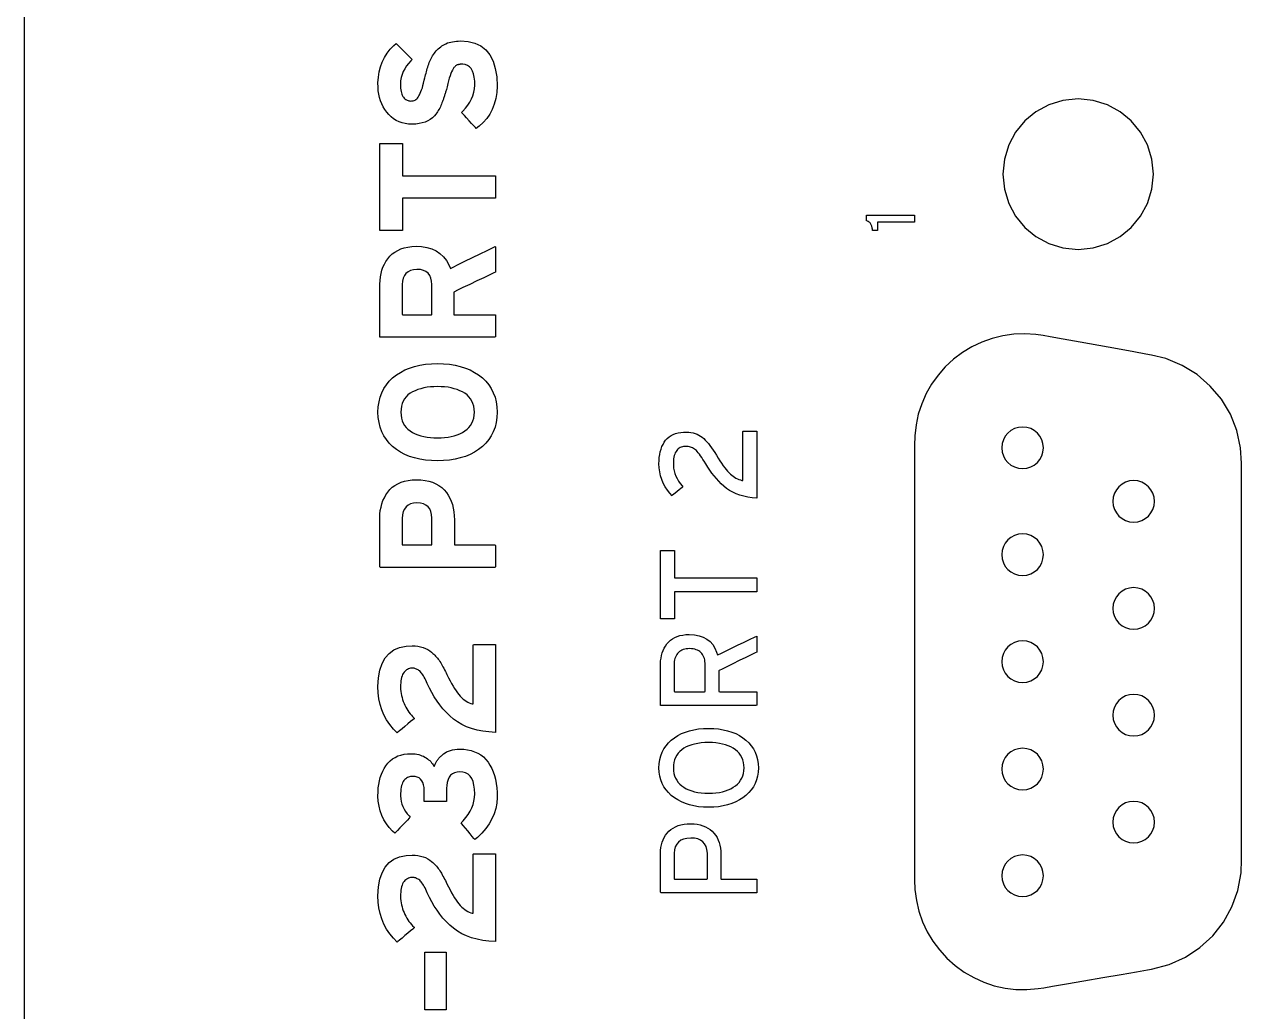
# Model space of a CAD drawing. Extents: x 1 to 47.7, y 0.2 to 33.3.
# Drawn here: x 31.778 to 33.006, y 16.831 to 17.828 of the extents above; entities that cross this region are included whole.
import ezdxf

# ---------------------------------------------------------------- set-up
doc = ezdxf.new("R2010")
doc.units = 0
doc.header["$MEASUREMENT"] = 0
doc.layers.add('4_0_____DWG', color=7, linetype='CONTINUOUS')

msp = doc.modelspace()

# ---------------------------------------------------------------- linework, layer by layer
at = {"layer": '4_0_____DWG'}
for points in [[(31.778, 16.7599), (31.778, 16.8346), (31.778, 16.9085), (31.778, 16.9816), (31.778, 17.0539), (31.778, 17.1254), (31.778, 17.196), (31.778, 17.2657), (31.778, 17.3346), (31.778, 17.4026), (31.778, 17.4698), (31.778, 17.536), (31.778, 17.6013), (31.778, 17.6656), (31.778, 17.7291), (31.778, 17.7915), (31.778, 17.8531)], [(32.1595, 17.6751), (32.2532, 17.6751), (32.2532, 17.6525), (32.1595, 17.6525), (32.1595, 17.62), (32.1366, 17.62), (32.1366, 17.7075), (32.1595, 17.7075), (32.1595, 17.6751)], [(32.434, 17.2694), (32.517, 17.2694), (32.517, 17.2553), (32.434, 17.2553), (32.434, 17.2278), (32.4198, 17.2278), (32.4198, 17.2969), (32.434, 17.2969), (32.434, 17.2694)], [(32.2034, 16.8332), (32.1821, 16.8332), (32.1821, 16.8915), (32.2034, 16.8915), (32.2034, 16.8332)]]:
    msp.add_lwpolyline(points, dxfattribs=at)
for points in [[(32.2179, 17.8111), (32.2257, 17.8106), (32.2325, 17.809), (32.2384, 17.8062), (32.2434, 17.8022), (32.2475, 17.7971), (32.2508, 17.7908), (32.2531, 17.7834), (32.2546, 17.7748), (32.255, 17.7656), (32.2546, 17.7591), (32.2536, 17.7531), (32.2521, 17.7474), (32.2501, 17.7421), (32.2476, 17.7373), (32.2445, 17.7328), (32.241, 17.7287), (32.2369, 17.725), (32.2338, 17.7228), (32.233, 17.7237), (32.2313, 17.7255), (32.2291, 17.7279), (32.2267, 17.7306), (32.2241, 17.7334), (32.2219, 17.7359), (32.2201, 17.7378), (32.2191, 17.7389), (32.2204, 17.7404), (32.2231, 17.7433), (32.2255, 17.7463), (32.2275, 17.7494), (32.2292, 17.7526), (32.2305, 17.7559), (32.2315, 17.7594), (32.2321, 17.7629), (32.2323, 17.7666), (32.2323, 17.7707), (32.2319, 17.7746), (32.2312, 17.778), (32.2302, 17.7808), (32.2289, 17.7832), (32.2272, 17.7851), (32.2252, 17.7864), (32.2228, 17.7873), (32.2202, 17.7877), (32.2191, 17.7877), (32.2184, 17.7876), (32.2178, 17.7876), (32.2172, 17.7875), (32.2166, 17.7874), (32.216, 17.7873), (32.2155, 17.7872), (32.215, 17.787), (32.2145, 17.7869), (32.214, 17.7866), (32.2136, 17.7863), (32.2131, 17.7859), (32.2127, 17.7855), (32.2122, 17.7851), (32.2118, 17.7847), (32.2114, 17.7842), (32.211, 17.7837), (32.2105, 17.783), (32.2098, 17.7817), (32.209, 17.7801), (32.2083, 17.7782), (32.2075, 17.7761), (32.2067, 17.7737), (32.2059, 17.771), (32.2051, 17.7681), (32.2044, 17.7649), (32.2037, 17.7622), (32.2035, 17.7613), (32.2033, 17.7605), (32.203, 17.7596), (32.2028, 17.7588), (32.2025, 17.758), (32.2023, 17.7572), (32.202, 17.7564), (32.2017, 17.7556), (32.2015, 17.7548), (32.2012, 17.754), (32.201, 17.7532), (32.2008, 17.7525), (32.2005, 17.7517), (32.2002, 17.7509), (32.1999, 17.7502), (32.1996, 17.7494), (32.1993, 17.7487), (32.1989, 17.7475), (32.1983, 17.7461), (32.1977, 17.7447), (32.197, 17.7433), (32.1963, 17.742), (32.1956, 17.7408), (32.1948, 17.7396), (32.194, 17.7385), (32.1932, 17.7374), (32.1916, 17.7355), (32.1897, 17.7336), (32.1875, 17.7319), (32.185, 17.7305), (32.1823, 17.7293), (32.1794, 17.7284), (32.1763, 17.7277), (32.1729, 17.7273), (32.1692, 17.7271), (32.1656, 17.7273), (32.1622, 17.7277), (32.159, 17.7285), (32.156, 17.7295), (32.1531, 17.7309), (32.1505, 17.7326), (32.148, 17.7345), (32.1457, 17.7368), (32.1436, 17.7393), (32.1417, 17.7419), (32.1401, 17.7447), (32.1386, 17.7477), (32.1374, 17.7507), (32.1364, 17.754), (32.1357, 17.7574), (32.1351, 17.7609), (32.1348, 17.7646), (32.1347, 17.7689), (32.1352, 17.7745), (32.136, 17.7799), (32.1373, 17.785), (32.1391, 17.7899), (32.1413, 17.7944), (32.144, 17.7987), (32.1471, 17.8028), (32.1507, 17.8065), (32.1531, 17.8085), (32.1541, 17.8075), (32.156, 17.8057), (32.1584, 17.8032), (32.1612, 17.8005), (32.1639, 17.7978), (32.1663, 17.7954), (32.1682, 17.7935), (32.1693, 17.7924), (32.1679, 17.791), (32.1656, 17.7885), (32.1635, 17.7859), (32.1617, 17.7831), (32.1603, 17.7803), (32.1591, 17.7773), (32.1582, 17.7742), (32.1576, 17.771), (32.1573, 17.7677), (32.1574, 17.7653), (32.1575, 17.7634), (32.1577, 17.7617), (32.158, 17.7601), (32.1584, 17.7587), (32.1588, 17.7574), (32.1593, 17.7563), (32.1598, 17.7552), (32.1604, 17.7543), (32.1612, 17.7535), (32.1619, 17.7528), (32.1627, 17.7522), (32.1635, 17.7517), (32.1643, 17.7513), (32.1652, 17.7509), (32.166, 17.7507), (32.1669, 17.7506), (32.1679, 17.7505), (32.169, 17.7506), (32.1701, 17.7507), (32.1711, 17.751), (32.1721, 17.7515), (32.173, 17.752), (32.1739, 17.7527), (32.1746, 17.7535), (32.1754, 17.7545), (32.176, 17.7556), (32.1767, 17.7568), (32.1774, 17.7583), (32.1781, 17.76), (32.1788, 17.7618), (32.1795, 17.7639), (32.1801, 17.7662), (32.1808, 17.7687), (32.1815, 17.7715), (32.1821, 17.7739), (32.1824, 17.7754), (32.1828, 17.777), (32.1832, 17.7786), (32.1836, 17.7801), (32.184, 17.7817), (32.1844, 17.7832), (32.1849, 17.7848), (32.1854, 17.7863), (32.1859, 17.7878), (32.1864, 17.7893), (32.187, 17.7907), (32.1877, 17.7921), (32.1884, 17.7935), (32.1891, 17.7948), (32.1899, 17.7962), (32.1907, 17.7975), (32.1916, 17.7987), (32.1925, 17.7999), (32.1935, 17.8011), (32.1945, 17.8022), (32.1956, 17.8033), (32.1968, 17.8043), (32.198, 17.8052), (32.1992, 17.8061), (32.2005, 17.807), (32.2018, 17.8077), (32.2033, 17.8084), (32.2048, 17.8091), (32.2065, 17.8096), (32.2082, 17.81), (32.21, 17.8104), (32.2118, 17.8107), (32.2138, 17.8109), (32.2158, 17.811)], [(32.841, 17.7527), (32.8257, 17.7512), (32.8114, 17.7467), (32.7985, 17.7397), (32.7873, 17.7304), (32.778, 17.7192), (32.771, 17.7063), (32.7666, 17.692), (32.765, 17.6767), (32.7666, 17.6614), (32.771, 17.6471), (32.778, 17.6342), (32.7873, 17.623), (32.7985, 17.6137), (32.8114, 17.6067), (32.8257, 17.6023), (32.841, 17.6007), (32.8563, 17.6023), (32.8706, 17.6067), (32.8835, 17.6137), (32.8947, 17.623), (32.904, 17.6342), (32.911, 17.6471), (32.9155, 17.6614), (32.917, 17.6767), (32.9155, 17.692), (32.911, 17.7063), (32.904, 17.7192), (32.8947, 17.7304), (32.8835, 17.7397), (32.8706, 17.7467), (32.8563, 17.7512)], [(32.676, 17.6283), (32.6745, 17.6283), (32.6708, 17.6283), (32.6653, 17.6283), (32.659, 17.6283), (32.6525, 17.6283), (32.6465, 17.6283), (32.6418, 17.6283), (32.6391, 17.6283), (32.6387, 17.6282), (32.6387, 17.6276), (32.6387, 17.6266), (32.6387, 17.6252), (32.6387, 17.6238), (32.6387, 17.6224), (32.6387, 17.6211), (32.6387, 17.6203), (32.6387, 17.62), (32.6385, 17.62), (32.638, 17.62), (32.6373, 17.62), (32.6364, 17.62), (32.6355, 17.62), (32.6347, 17.62), (32.6341, 17.62), (32.6337, 17.62), (32.6336, 17.6204), (32.6336, 17.6213), (32.6334, 17.6221), (32.6333, 17.6229), (32.6331, 17.6236), (32.6328, 17.6243), (32.6326, 17.625), (32.6323, 17.6257), (32.632, 17.6264), (32.6316, 17.6269), (32.6312, 17.6275), (32.6308, 17.628), (32.6303, 17.6284), (32.6297, 17.6288), (32.6291, 17.6291), (32.6285, 17.6294), (32.6278, 17.6296), (32.6274, 17.6297), (32.6274, 17.6301), (32.6274, 17.6309), (32.6274, 17.6318), (32.6274, 17.6328), (32.6274, 17.6337), (32.6274, 17.6346), (32.6274, 17.6352), (32.6274, 17.6354), (32.6292, 17.6354), (32.6342, 17.6354), (32.6413, 17.6354), (32.6495, 17.6354), (32.658, 17.6354), (32.6658, 17.6354), (32.672, 17.6354), (32.6755, 17.6354), (32.676, 17.6353), (32.676, 17.6348), (32.676, 17.6339), (32.676, 17.6328), (32.676, 17.6315), (32.676, 17.6303), (32.676, 17.6293), (32.676, 17.6286)], [(32.2532, 17.5779), (32.2516, 17.5771), (32.2475, 17.5751), (32.2415, 17.5722), (32.2345, 17.5689), (32.2273, 17.5654), (32.2205, 17.5622), (32.2151, 17.5596), (32.2118, 17.558), (32.2112, 17.5576), (32.2112, 17.5561), (32.2112, 17.5535), (32.2112, 17.55), (32.2112, 17.5461), (32.2112, 17.5422), (32.2112, 17.5388), (32.2112, 17.5362), (32.2112, 17.5349), (32.212, 17.5349), (32.2156, 17.5349), (32.2211, 17.5349), (32.2279, 17.5349), (32.2352, 17.5349), (32.2421, 17.5349), (32.248, 17.5349), (32.2519, 17.5349), (32.2532, 17.5349), (32.2532, 17.5339), (32.2532, 17.5315), (32.2532, 17.5283), (32.2532, 17.5245), (32.2532, 17.5206), (32.2532, 17.517), (32.2532, 17.5142), (32.2532, 17.5125), (32.2523, 17.5123), (32.2444, 17.5123), (32.2303, 17.5123), (32.2122, 17.5123), (32.1921, 17.5123), (32.1724, 17.5123), (32.1552, 17.5123), (32.1425, 17.5123), (32.1367, 17.5123), (32.1366, 17.5136), (32.1366, 17.5183), (32.1366, 17.5254), (32.1366, 17.5341), (32.1366, 17.5432), (32.1366, 17.5518), (32.1366, 17.559), (32.1366, 17.5637), (32.1366, 17.5657), (32.1368, 17.5694), (32.1372, 17.573), (32.1378, 17.5764), (32.1387, 17.5797), (32.1398, 17.5828), (32.1412, 17.5858), (32.1428, 17.5887), (32.1446, 17.5914), (32.1467, 17.5939), (32.1491, 17.5962), (32.1518, 17.5981), (32.1547, 17.5998), (32.1579, 17.6012), (32.1613, 17.6023), (32.165, 17.6031), (32.1689, 17.6036), (32.1731, 17.6039), (32.1788, 17.6036), (32.1841, 17.6028), (32.189, 17.6014), (32.1934, 17.5993), (32.1973, 17.5967), (32.2008, 17.5934), (32.2038, 17.5896), (32.2063, 17.5852), (32.208, 17.5816), (32.2105, 17.5829), (32.2156, 17.5854), (32.2225, 17.5888), (32.2302, 17.5926), (32.2379, 17.5964), (32.2449, 17.5998), (32.2502, 17.6024), (32.253, 17.6038), (32.2532, 17.6035), (32.2532, 17.6014), (32.2532, 17.5981), (32.2532, 17.5939), (32.2532, 17.5894), (32.2532, 17.5851), (32.2532, 17.5814), (32.2532, 17.5788)], [(32.174, 17.5806), (32.1706, 17.5803), (32.1676, 17.5795), (32.1651, 17.5783), (32.163, 17.5766), (32.1614, 17.5744), (32.1602, 17.5718), (32.1595, 17.5687), (32.1592, 17.5652), (32.1592, 17.5637), (32.1592, 17.5608), (32.1592, 17.5565), (32.1592, 17.5513), (32.1592, 17.5459), (32.1592, 17.541), (32.1592, 17.5372), (32.1592, 17.5351), (32.1597, 17.5349), (32.1622, 17.5349), (32.1663, 17.5349), (32.1715, 17.5349), (32.177, 17.5349), (32.1821, 17.5349), (32.1863, 17.5349), (32.1888, 17.5349), (32.1892, 17.5351), (32.1892, 17.5372), (32.1892, 17.541), (32.1892, 17.5459), (32.1892, 17.5513), (32.1892, 17.5565), (32.1892, 17.5608), (32.1892, 17.5637), (32.1892, 17.5652), (32.1889, 17.5688), (32.1882, 17.5719), (32.1869, 17.5745), (32.1853, 17.5767), (32.1831, 17.5784), (32.1805, 17.5796), (32.1775, 17.5804)], [(32.9151, 16.8744), (32.9328, 16.879), (32.9492, 16.8864), (32.9639, 16.8961), (32.9768, 16.908), (32.9876, 16.9218), (32.9962, 16.9372), (33.0022, 16.9539), (33.0055, 16.9717), (33.006, 16.9852), (33.006, 17.0113), (33.006, 17.0593), (33.006, 17.1219), (33.006, 17.1912), (33.006, 17.2598), (33.006, 17.3201), (33.006, 17.3644), (33.006, 17.3851), (33.005, 17.4004), (33.0012, 17.4179), (32.9946, 17.4344), (32.9856, 17.4495), (32.9744, 17.4629), (32.9611, 17.4744), (32.946, 17.4837), (32.9294, 17.4905), (32.9149, 17.494), (32.9093, 17.4951), (32.8972, 17.4973), (32.8807, 17.5003), (32.862, 17.5037), (32.8431, 17.5071), (32.826, 17.5102), (32.8129, 17.5126), (32.8058, 17.5139), (32.7984, 17.515), (32.7872, 17.5157), (32.7761, 17.5153), (32.7651, 17.5137), (32.7543, 17.511), (32.7439, 17.5073), (32.7339, 17.5025), (32.7243, 17.4967), (32.7153, 17.4899), (32.707, 17.4823), (32.6997, 17.4739), (32.6932, 17.4648), (32.6878, 17.4552), (32.6833, 17.445), (32.6798, 17.4345), (32.6775, 17.4236), (32.6762, 17.4125), (32.676, 17.4029), (32.676, 17.3744), (32.676, 17.3216), (32.676, 17.2531), (32.676, 17.177), (32.676, 17.1017), (32.676, 17.0357), (32.676, 16.9871), (32.676, 16.9644), (32.6764, 16.9547), (32.6779, 16.9436), (32.6804, 16.9328), (32.6841, 16.9223), (32.6888, 16.9122), (32.6944, 16.9027), (32.7011, 16.8938), (32.7086, 16.8855), (32.717, 16.878), (32.7262, 16.8714), (32.7358, 16.8658), (32.746, 16.8612), (32.7565, 16.8577), (32.7673, 16.8553), (32.7783, 16.854), (32.7894, 16.8538), (32.8006, 16.8547), (32.8066, 16.8556), (32.8151, 16.8571), (32.8292, 16.8595), (32.8468, 16.8626), (32.8658, 16.8659), (32.8843, 16.869), (32.9, 16.8718), (32.911, 16.8737)], [(32.1949, 17.4856), (32.201, 17.4853), (32.2069, 17.4848), (32.2125, 17.4839), (32.2178, 17.4826), (32.2229, 17.481), (32.2276, 17.4791), (32.2321, 17.4767), (32.2362, 17.4741), (32.2401, 17.4711), (32.2435, 17.4678), (32.2465, 17.4642), (32.249, 17.4603), (32.2511, 17.4561), (32.2528, 17.4516), (32.254, 17.4469), (32.2548, 17.4418), (32.2551, 17.4364), (32.2548, 17.4311), (32.254, 17.426), (32.2528, 17.4213), (32.2511, 17.4168), (32.249, 17.4127), (32.2465, 17.4088), (32.2435, 17.4052), (32.2401, 17.4019), (32.2362, 17.3989), (32.2321, 17.3962), (32.2276, 17.3939), (32.2229, 17.3919), (32.2178, 17.3903), (32.2125, 17.389), (32.2069, 17.3881), (32.201, 17.3876), (32.1949, 17.3874), (32.1886, 17.3876), (32.1827, 17.3881), (32.177, 17.389), (32.1717, 17.3903), (32.1666, 17.3919), (32.1619, 17.3939), (32.1575, 17.3962), (32.1533, 17.3989), (32.1495, 17.4019), (32.1461, 17.4052), (32.1432, 17.4088), (32.1406, 17.4127), (32.1386, 17.4168), (32.1369, 17.4213), (32.1358, 17.426), (32.135, 17.4311), (32.1347, 17.4364), (32.135, 17.4418), (32.1358, 17.4469), (32.1369, 17.4516), (32.1386, 17.4561), (32.1406, 17.4603), (32.1432, 17.4642), (32.1461, 17.4678), (32.1495, 17.4711), (32.1533, 17.4741), (32.1575, 17.4767), (32.1619, 17.4791), (32.1666, 17.481), (32.1717, 17.4826), (32.177, 17.4839), (32.1827, 17.4848), (32.1886, 17.4853)], [(32.1949, 17.4623), (32.1911, 17.4622), (32.1876, 17.462), (32.1842, 17.4616), (32.1809, 17.461), (32.1779, 17.4602), (32.1749, 17.4593), (32.1722, 17.4582), (32.1696, 17.457), (32.1672, 17.4556), (32.165, 17.4539), (32.1631, 17.452), (32.1615, 17.45), (32.1602, 17.4477), (32.1592, 17.4452), (32.1585, 17.4425), (32.158, 17.4396), (32.1578, 17.4365), (32.158, 17.4334), (32.1585, 17.4305), (32.1592, 17.4279), (32.1602, 17.4254), (32.1615, 17.4231), (32.1631, 17.4211), (32.165, 17.4192), (32.1672, 17.4175), (32.1696, 17.4161), (32.1722, 17.4148), (32.1749, 17.4137), (32.1779, 17.4127), (32.1809, 17.412), (32.1842, 17.4114), (32.1876, 17.4109), (32.1911, 17.4107), (32.1949, 17.4106), (32.1985, 17.4107), (32.202, 17.4109), (32.2054, 17.4114), (32.2086, 17.412), (32.2116, 17.4127), (32.2145, 17.4137), (32.2173, 17.4148), (32.2199, 17.4161), (32.2223, 17.4175), (32.2246, 17.4192), (32.2265, 17.4211), (32.2281, 17.4231), (32.2295, 17.4254), (32.2305, 17.4279), (32.2313, 17.4305), (32.2318, 17.4334), (32.232, 17.4365), (32.2318, 17.4396), (32.2313, 17.4425), (32.2305, 17.4452), (32.2295, 17.4477), (32.2281, 17.45), (32.2265, 17.452), (32.2246, 17.4539), (32.2223, 17.4556), (32.2199, 17.457), (32.2173, 17.4582), (32.2145, 17.4593), (32.2116, 17.4602), (32.2086, 17.461), (32.2054, 17.4616), (32.202, 17.462), (32.1985, 17.4622)], [(32.517, 17.3498), (32.5123, 17.3502), (32.5079, 17.3508), (32.5037, 17.3517), (32.4997, 17.3528), (32.496, 17.3541), (32.4926, 17.3557), (32.4893, 17.3575), (32.4863, 17.3596), (32.4836, 17.3619), (32.481, 17.3643), (32.4785, 17.3668), (32.4761, 17.3695), (32.4738, 17.3722), (32.4716, 17.375), (32.4694, 17.378), (32.4674, 17.381), (32.4655, 17.3842), (32.4638, 17.3869), (32.4626, 17.3889), (32.4614, 17.3908), (32.4602, 17.3925), (32.459, 17.3941), (32.4579, 17.3955), (32.4569, 17.3967), (32.4559, 17.3977), (32.4549, 17.3986), (32.4539, 17.3993), (32.453, 17.4), (32.452, 17.4005), (32.4509, 17.4009), (32.4499, 17.4013), (32.4489, 17.4016), (32.4478, 17.4018), (32.4467, 17.4019), (32.4456, 17.402), (32.4443, 17.4019), (32.443, 17.4018), (32.4418, 17.4015), (32.4407, 17.4012), (32.4396, 17.4007), (32.4387, 17.4001), (32.4377, 17.3995), (32.4369, 17.3987), (32.4361, 17.3978), (32.4354, 17.3967), (32.4347, 17.3955), (32.4342, 17.3942), (32.4337, 17.3927), (32.4333, 17.3911), (32.433, 17.3893), (32.4329, 17.3874), (32.4327, 17.3854), (32.4328, 17.3829), (32.433, 17.3801), (32.4335, 17.3773), (32.4343, 17.3746), (32.4352, 17.372), (32.4364, 17.3694), (32.4379, 17.367), (32.4396, 17.3645), (32.4415, 17.3622), (32.4423, 17.3611), (32.4415, 17.3604), (32.4402, 17.3593), (32.4385, 17.358), (32.4366, 17.3564), (32.4347, 17.3549), (32.4331, 17.3536), (32.432, 17.3527), (32.4314, 17.3522), (32.4292, 17.3547), (32.4267, 17.3579), (32.4245, 17.3613), (32.4226, 17.3649), (32.4211, 17.3685), (32.4199, 17.3723), (32.419, 17.3762), (32.4184, 17.3802), (32.4182, 17.3844), (32.4183, 17.3877), (32.4185, 17.3908), (32.419, 17.3938), (32.4195, 17.3966), (32.4203, 17.3993), (32.4212, 17.4017), (32.4223, 17.404), (32.4235, 17.4062), (32.4249, 17.4082), (32.4266, 17.4099), (32.4284, 17.4115), (32.4304, 17.4128), (32.4326, 17.414), (32.4349, 17.4149), (32.4375, 17.4156), (32.4402, 17.416), (32.4431, 17.4163), (32.4458, 17.4163), (32.4482, 17.4162), (32.4505, 17.4159), (32.4526, 17.4155), (32.4547, 17.4149), (32.4566, 17.4142), (32.4584, 17.4134), (32.4601, 17.4124), (32.4618, 17.4112), (32.4633, 17.4099), (32.4648, 17.4084), (32.4664, 17.4067), (32.468, 17.4049), (32.4695, 17.4028), (32.4712, 17.4006), (32.4728, 17.3983), (32.4745, 17.3957), (32.4761, 17.393), (32.4779, 17.3901), (32.4796, 17.3874), (32.4813, 17.3849), (32.4829, 17.3825), (32.4845, 17.3804), (32.486, 17.3785), (32.4875, 17.3768), (32.4889, 17.3753), (32.4902, 17.374), (32.4916, 17.3728), (32.493, 17.3718), (32.4944, 17.3708), (32.4959, 17.37), (32.4973, 17.3692), (32.4988, 17.3686), (32.5003, 17.3681), (32.5018, 17.3677), (32.5028, 17.3676), (32.5028, 17.3705), (32.5028, 17.3761), (32.5028, 17.3835), (32.5028, 17.3919), (32.5028, 17.4003), (32.5028, 17.4078), (32.5028, 17.4137), (32.5028, 17.4169), (32.503, 17.4173), (32.504, 17.4173), (32.5057, 17.4173), (32.5079, 17.4173), (32.5103, 17.4173), (32.5126, 17.4173), (32.5147, 17.4173), (32.5162, 17.4173), (32.5169, 17.4173), (32.517, 17.4158), (32.517, 17.4101), (32.517, 17.4013), (32.517, 17.3905), (32.517, 17.379), (32.517, 17.368), (32.517, 17.3587), (32.517, 17.3522)], [(32.785, 17.4215), (32.7808, 17.4211), (32.7768, 17.4199), (32.7733, 17.4179), (32.7702, 17.4154), (32.7676, 17.4123), (32.7657, 17.4087), (32.7644, 17.4048), (32.764, 17.4005), (32.7644, 17.3963), (32.7657, 17.3924), (32.7676, 17.3888), (32.7702, 17.3857), (32.7733, 17.3831), (32.7768, 17.3812), (32.7808, 17.3799), (32.785, 17.3795), (32.7892, 17.3799), (32.7932, 17.3812), (32.7967, 17.3831), (32.7999, 17.3857), (32.8024, 17.3888), (32.8044, 17.3924), (32.8056, 17.3963), (32.806, 17.4005), (32.8056, 17.4048), (32.8044, 17.4087), (32.8024, 17.4123), (32.7999, 17.4154), (32.7967, 17.4179), (32.7932, 17.4199), (32.7892, 17.4211)], [(32.1735, 17.3683), (32.1781, 17.3681), (32.1823, 17.3676), (32.1862, 17.3668), (32.1899, 17.3657), (32.1932, 17.3643), (32.1963, 17.3625), (32.199, 17.3605), (32.2015, 17.3581), (32.2037, 17.3555), (32.2056, 17.3527), (32.2073, 17.3498), (32.2087, 17.3466), (32.2098, 17.3432), (32.2107, 17.3397), (32.2114, 17.3359), (32.2117, 17.332), (32.2118, 17.3279), (32.2118, 17.3267), (32.2118, 17.3243), (32.2118, 17.3208), (32.2118, 17.3167), (32.2118, 17.3123), (32.2118, 17.3083), (32.2118, 17.305), (32.2118, 17.303), (32.212, 17.3025), (32.2145, 17.3025), (32.2194, 17.3025), (32.2258, 17.3025), (32.2329, 17.3025), (32.24, 17.3025), (32.2463, 17.3025), (32.2509, 17.3025), (32.2531, 17.3025), (32.2532, 17.302), (32.2532, 17.3), (32.2532, 17.2969), (32.2532, 17.2932), (32.2532, 17.2893), (32.2532, 17.2855), (32.2532, 17.2825), (32.2532, 17.2805), (32.253, 17.2799), (32.2467, 17.2799), (32.2337, 17.2799), (32.216, 17.2799), (32.196, 17.2799), (32.1759, 17.2799), (32.1579, 17.2799), (32.1442, 17.2799), (32.1371, 17.2799), (32.1366, 17.2808), (32.1366, 17.2848), (32.1366, 17.2914), (32.1366, 17.2994), (32.1366, 17.308), (32.1366, 17.3163), (32.1366, 17.3232), (32.1366, 17.3279), (32.1366, 17.3298), (32.1367, 17.3336), (32.1371, 17.3372), (32.1378, 17.3407), (32.1387, 17.344), (32.1398, 17.3472), (32.1412, 17.3502), (32.1428, 17.3531), (32.1446, 17.3558), (32.1468, 17.3584), (32.1492, 17.3607), (32.1519, 17.3626), (32.1548, 17.3643), (32.1581, 17.3657), (32.1615, 17.3668), (32.1653, 17.3676), (32.1693, 17.3681)], [(32.897, 17.3675), (32.8928, 17.3671), (32.8888, 17.3658), (32.8853, 17.3639), (32.8822, 17.3613), (32.8796, 17.3582), (32.8777, 17.3547), (32.8764, 17.3507), (32.876, 17.3465), (32.8764, 17.3423), (32.8777, 17.3383), (32.8796, 17.3348), (32.8822, 17.3316), (32.8853, 17.3291), (32.8888, 17.3272), (32.8928, 17.3259), (32.897, 17.3255), (32.9012, 17.3259), (32.9052, 17.3272), (32.9087, 17.3291), (32.9119, 17.3316), (32.9144, 17.3348), (32.9164, 17.3383), (32.9176, 17.3423), (32.918, 17.3465), (32.9176, 17.3507), (32.9164, 17.3547), (32.9144, 17.3582), (32.9119, 17.3613), (32.9087, 17.3639), (32.9052, 17.3658), (32.9012, 17.3671)], [(32.174, 17.345), (32.1706, 17.3447), (32.1677, 17.3439), (32.1652, 17.3426), (32.1631, 17.3409), (32.1615, 17.3387), (32.1603, 17.3361), (32.1595, 17.3329), (32.1592, 17.3293), (32.1592, 17.3279), (32.1592, 17.3253), (32.1592, 17.3215), (32.1592, 17.317), (32.1592, 17.3122), (32.1592, 17.3079), (32.1592, 17.3045), (32.1592, 17.3027), (32.1597, 17.3025), (32.1622, 17.3025), (32.1663, 17.3025), (32.1715, 17.3025), (32.177, 17.3025), (32.1821, 17.3025), (32.1863, 17.3025), (32.1888, 17.3025), (32.1892, 17.3027), (32.1892, 17.3046), (32.1892, 17.308), (32.1892, 17.3124), (32.1892, 17.3171), (32.1892, 17.3218), (32.1892, 17.3256), (32.1892, 17.3282), (32.1892, 17.3296), (32.1889, 17.3332), (32.1882, 17.3363), (32.1869, 17.339), (32.1853, 17.3411), (32.1831, 17.3428), (32.1805, 17.344), (32.1775, 17.3448)], [(32.785, 17.3137), (32.7808, 17.3133), (32.7768, 17.3121), (32.7733, 17.3101), (32.7702, 17.3075), (32.7676, 17.3044), (32.7657, 17.3009), (32.7644, 17.2969), (32.764, 17.2927), (32.7644, 17.2885), (32.7657, 17.2845), (32.7676, 17.2809), (32.7702, 17.2778), (32.7733, 17.2753), (32.7768, 17.2733), (32.7808, 17.2721), (32.785, 17.2717), (32.7892, 17.2721), (32.7932, 17.2733), (32.7967, 17.2753), (32.7999, 17.2778), (32.8024, 17.2809), (32.8044, 17.2845), (32.8056, 17.2885), (32.806, 17.2927), (32.8056, 17.2969), (32.8044, 17.3009), (32.8024, 17.3044), (32.7999, 17.3075), (32.7967, 17.3101), (32.7932, 17.3121), (32.7892, 17.3133)], [(32.897, 17.2594), (32.8928, 17.259), (32.8888, 17.2578), (32.8853, 17.2558), (32.8822, 17.2533), (32.8796, 17.2502), (32.8777, 17.2466), (32.8764, 17.2427), (32.876, 17.2384), (32.8764, 17.2342), (32.8777, 17.2302), (32.8796, 17.2267), (32.8822, 17.2236), (32.8853, 17.221), (32.8888, 17.2191), (32.8928, 17.2178), (32.897, 17.2174), (32.9012, 17.2178), (32.9052, 17.2191), (32.9087, 17.221), (32.9119, 17.2236), (32.9144, 17.2267), (32.9164, 17.2302), (32.9176, 17.2342), (32.918, 17.2384), (32.9176, 17.2427), (32.9164, 17.2466), (32.9144, 17.2502), (32.9119, 17.2533), (32.9087, 17.2558), (32.9052, 17.2578), (32.9012, 17.259)], [(32.4488, 17.2121), (32.454, 17.2118), (32.4587, 17.2109), (32.4628, 17.2095), (32.4665, 17.2075), (32.4697, 17.205), (32.4724, 17.202), (32.4747, 17.1984), (32.4764, 17.1943), (32.4774, 17.1915), (32.4799, 17.1927), (32.4845, 17.195), (32.4906, 17.1979), (32.4974, 17.2012), (32.5042, 17.2045), (32.5101, 17.2073), (32.5146, 17.2095), (32.5168, 17.2106), (32.517, 17.2103), (32.517, 17.2089), (32.517, 17.2068), (32.517, 17.2042), (32.517, 17.2013), (32.517, 17.1986), (32.517, 17.1964), (32.517, 17.1949), (32.5169, 17.1943), (32.5153, 17.1935), (32.5113, 17.1916), (32.5057, 17.1889), (32.4992, 17.1858), (32.4926, 17.1825), (32.4866, 17.1796), (32.4818, 17.1773), (32.4789, 17.1759), (32.4785, 17.1755), (32.4785, 17.1741), (32.4785, 17.1715), (32.4785, 17.1682), (32.4785, 17.1646), (32.4785, 17.161), (32.4785, 17.1578), (32.4785, 17.1555), (32.4785, 17.1545), (32.4795, 17.1544), (32.4829, 17.1544), (32.4881, 17.1544), (32.4944, 17.1544), (32.5011, 17.1544), (32.5073, 17.1544), (32.5126, 17.1544), (32.516, 17.1544), (32.517, 17.1544), (32.517, 17.1537), (32.517, 17.1522), (32.517, 17.1502), (32.517, 17.1478), (32.517, 17.1455), (32.517, 17.1433), (32.517, 17.1417), (32.517, 17.1407), (32.5158, 17.1406), (32.5087, 17.1406), (32.4966, 17.1406), (32.4813, 17.1406), (32.4645, 17.1406), (32.4482, 17.1406), (32.4341, 17.1406), (32.424, 17.1406), (32.4198, 17.1406), (32.4198, 17.1419), (32.4198, 17.1458), (32.4198, 17.1515), (32.4198, 17.1583), (32.4198, 17.1655), (32.4198, 17.1721), (32.4198, 17.1776), (32.4198, 17.1811), (32.4198, 17.1827), (32.4199, 17.1856), (32.4203, 17.1883), (32.4208, 17.191), (32.4215, 17.1935), (32.4224, 17.1959), (32.4234, 17.1983), (32.4247, 17.2005), (32.4261, 17.2026), (32.4278, 17.2045), (32.4297, 17.2063), (32.4318, 17.2078), (32.4341, 17.2091), (32.4366, 17.2102), (32.4393, 17.211), (32.4423, 17.2116), (32.4454, 17.212)], [(32.785, 17.2057), (32.7808, 17.2053), (32.7768, 17.2041), (32.7733, 17.2021), (32.7702, 17.1996), (32.7676, 17.1964), (32.7657, 17.1929), (32.7644, 17.1889), (32.764, 17.1847), (32.7644, 17.1805), (32.7657, 17.1765), (32.7676, 17.173), (32.7702, 17.1699), (32.7733, 17.1673), (32.7768, 17.1654), (32.7808, 17.1641), (32.785, 17.1637), (32.7892, 17.1641), (32.7932, 17.1654), (32.7967, 17.1673), (32.7999, 17.1699), (32.8024, 17.173), (32.8044, 17.1765), (32.8056, 17.1805), (32.806, 17.1847), (32.8056, 17.1889), (32.8044, 17.1929), (32.8024, 17.1964), (32.7999, 17.1996), (32.7967, 17.2021), (32.7932, 17.2041), (32.7892, 17.2053)], [(32.2532, 17.1133), (32.2467, 17.1138), (32.2405, 17.1146), (32.2347, 17.1157), (32.2292, 17.1172), (32.2241, 17.1191), (32.2193, 17.1213), (32.2149, 17.1239), (32.2108, 17.1268), (32.2071, 17.1301), (32.2036, 17.1336), (32.2003, 17.1372), (32.1972, 17.141), (32.1943, 17.145), (32.1915, 17.1491), (32.189, 17.1535), (32.1866, 17.1579), (32.1845, 17.1626), (32.183, 17.166), (32.1822, 17.1675), (32.1815, 17.169), (32.1807, 17.1703), (32.1799, 17.1715), (32.1791, 17.1726), (32.1783, 17.1736), (32.1776, 17.1745), (32.1768, 17.1753), (32.176, 17.1759), (32.1752, 17.1764), (32.1744, 17.1768), (32.1735, 17.1772), (32.1727, 17.1775), (32.1719, 17.1778), (32.1711, 17.178), (32.1703, 17.1781), (32.1694, 17.1781), (32.1684, 17.1781), (32.1674, 17.178), (32.1664, 17.1777), (32.1654, 17.1774), (32.1645, 17.1769), (32.1636, 17.1763), (32.1627, 17.1757), (32.1618, 17.1749), (32.161, 17.174), (32.1602, 17.1729), (32.1596, 17.1717), (32.1591, 17.1703), (32.1586, 17.1688), (32.1582, 17.1671), (32.1579, 17.1653), (32.1577, 17.1633), (32.1575, 17.1612), (32.1575, 17.159), (32.1576, 17.1568), (32.1578, 17.1546), (32.1581, 17.1525), (32.1585, 17.1504), (32.159, 17.1484), (32.1596, 17.1464), (32.1603, 17.1445), (32.161, 17.1426), (32.1619, 17.1407), (32.1628, 17.1389), (32.1638, 17.1371), (32.1649, 17.1355), (32.166, 17.1338), (32.1672, 17.1322), (32.1684, 17.1307), (32.1697, 17.1292), (32.1711, 17.1278), (32.1712, 17.1271), (32.1698, 17.126), (32.1676, 17.1242), (32.1649, 17.1219), (32.1619, 17.1194), (32.159, 17.117), (32.1565, 17.115), (32.1548, 17.1135), (32.154, 17.1129), (32.1503, 17.1167), (32.1466, 17.1212), (32.1435, 17.126), (32.1408, 17.1309), (32.1386, 17.1362), (32.1369, 17.1416), (32.1357, 17.1473), (32.1349, 17.1532), (32.1347, 17.1597), (32.1352, 17.1685), (32.1366, 17.1762), (32.1389, 17.1829), (32.142, 17.1886), (32.146, 17.1931), (32.1509, 17.1966), (32.1566, 17.199), (32.1632, 17.2004), (32.1692, 17.2007), (32.1722, 17.2006), (32.175, 17.2002), (32.1777, 17.1997), (32.1803, 17.199), (32.1826, 17.1981), (32.1849, 17.197), (32.1869, 17.1957), (32.1889, 17.1942), (32.1902, 17.193), (32.1911, 17.1922), (32.1921, 17.1913), (32.1929, 17.1903), (32.1938, 17.1893), (32.1947, 17.1883), (32.1955, 17.1872), (32.1964, 17.1861), (32.1972, 17.1849), (32.198, 17.1836), (32.1988, 17.1823), (32.1996, 17.1809), (32.2003, 17.1794), (32.2011, 17.178), (32.2019, 17.1765), (32.2027, 17.1749), (32.2035, 17.1733), (32.2043, 17.1717), (32.2059, 17.1685), (32.2074, 17.1655), (32.209, 17.1626), (32.2105, 17.1599), (32.212, 17.1575), (32.2135, 17.1552), (32.2149, 17.1532), (32.2164, 17.1514), (32.2178, 17.1498), (32.2193, 17.1483), (32.2208, 17.147), (32.2223, 17.1458), (32.2238, 17.1448), (32.2253, 17.1439), (32.2268, 17.1431), (32.2283, 17.1425), (32.2298, 17.142), (32.2308, 17.142), (32.2308, 17.1457), (32.2308, 17.1525), (32.2308, 17.1615), (32.2308, 17.1715), (32.2308, 17.1816), (32.2308, 17.1907), (32.2308, 17.1977), (32.2308, 17.2015), (32.231, 17.2019), (32.2327, 17.2019), (32.2354, 17.2019), (32.2389, 17.2019), (32.2427, 17.2019), (32.2464, 17.2019), (32.2497, 17.2019), (32.252, 17.2019), (32.2532, 17.2019), (32.2532, 17.1999), (32.2532, 17.1924), (32.2532, 17.1808), (32.2532, 17.1667), (32.2532, 17.1517), (32.2532, 17.1373), (32.2532, 17.125), (32.2532, 17.1165)], [(32.4492, 17.1979), (32.4474, 17.1978), (32.4458, 17.1976), (32.4442, 17.1973), (32.4427, 17.1969), (32.4414, 17.1963), (32.4401, 17.1957), (32.439, 17.1949), (32.4379, 17.194), (32.437, 17.193), (32.4362, 17.1919), (32.4354, 17.1907), (32.4348, 17.1894), (32.4343, 17.188), (32.4339, 17.1866), (32.4337, 17.185), (32.4335, 17.1834), (32.4335, 17.1819), (32.4335, 17.1805), (32.4335, 17.1775), (32.4335, 17.1733), (32.4335, 17.1685), (32.4335, 17.1637), (32.4335, 17.1594), (32.4335, 17.1562), (32.4335, 17.1545), (32.4341, 17.1544), (32.4368, 17.1544), (32.4411, 17.1544), (32.4464, 17.1544), (32.4519, 17.1544), (32.4571, 17.1544), (32.4614, 17.1544), (32.4642, 17.1544), (32.4648, 17.1545), (32.4648, 17.1562), (32.4648, 17.1594), (32.4648, 17.1637), (32.4648, 17.1685), (32.4648, 17.1733), (32.4648, 17.1775), (32.4648, 17.1805), (32.4648, 17.1819), (32.4648, 17.1833), (32.4646, 17.185), (32.4644, 17.1865), (32.464, 17.1879), (32.4635, 17.1893), (32.4629, 17.1906), (32.4622, 17.1918), (32.4614, 17.1929), (32.4605, 17.1939), (32.4595, 17.1948), (32.4584, 17.1956), (32.4572, 17.1963), (32.4558, 17.1968), (32.4543, 17.1973), (32.4528, 17.1976), (32.4511, 17.1978)], [(32.897, 17.1517), (32.8928, 17.1513), (32.8888, 17.1501), (32.8853, 17.1481), (32.8822, 17.1455), (32.8796, 17.1424), (32.8777, 17.1389), (32.8764, 17.1349), (32.876, 17.1307), (32.8764, 17.1265), (32.8777, 17.1225), (32.8796, 17.1189), (32.8822, 17.1158), (32.8853, 17.1133), (32.8888, 17.1113), (32.8928, 17.1101), (32.897, 17.1097), (32.9012, 17.1101), (32.9052, 17.1113), (32.9087, 17.1133), (32.9119, 17.1158), (32.9144, 17.1189), (32.9164, 17.1225), (32.9176, 17.1265), (32.918, 17.1307), (32.9176, 17.1349), (32.9164, 17.1389), (32.9144, 17.1424), (32.9119, 17.1455), (32.9087, 17.1481), (32.9052, 17.1501), (32.9012, 17.1513)], [(32.4683, 17.1174), (32.4735, 17.1172), (32.4784, 17.1168), (32.4831, 17.116), (32.4875, 17.115), (32.4917, 17.1137), (32.4956, 17.1121), (32.4993, 17.1102), (32.5027, 17.108), (32.5059, 17.1055), (32.5088, 17.1027), (32.5113, 17.0998), (32.5134, 17.0966), (32.5152, 17.0932), (32.5166, 17.0896), (32.5176, 17.0858), (32.5182, 17.0817), (32.5185, 17.0775), (32.5182, 17.0732), (32.5176, 17.0692), (32.5166, 17.0654), (32.5152, 17.0619), (32.5134, 17.0585), (32.5113, 17.0554), (32.5088, 17.0525), (32.5059, 17.0498), (32.5027, 17.0473), (32.4993, 17.0451), (32.4956, 17.0431), (32.4917, 17.0415), (32.4875, 17.0401), (32.4831, 17.0391), (32.4784, 17.0383), (32.4735, 17.0378), (32.4683, 17.0377), (32.4632, 17.0378), (32.4582, 17.0383), (32.4535, 17.0391), (32.4491, 17.0401), (32.4449, 17.0415), (32.4409, 17.0431), (32.4372, 17.0451), (32.4338, 17.0473), (32.4306, 17.0498), (32.4277, 17.0525), (32.4253, 17.0554), (32.4232, 17.0585), (32.4214, 17.0619), (32.4201, 17.0654), (32.4191, 17.0692), (32.4185, 17.0732), (32.4182, 17.0775), (32.4185, 17.0817), (32.4191, 17.0858), (32.4201, 17.0896), (32.4214, 17.0932), (32.4232, 17.0966), (32.4253, 17.0998), (32.4277, 17.1027), (32.4306, 17.1055), (32.4338, 17.108), (32.4372, 17.1102), (32.4409, 17.1121), (32.4449, 17.1137), (32.4491, 17.115), (32.4535, 17.116), (32.4582, 17.1168), (32.4632, 17.1172)], [(32.2171, 17.0965), (32.2212, 17.0963), (32.2251, 17.0958), (32.2288, 17.095), (32.2322, 17.0938), (32.2354, 17.0924), (32.2384, 17.0906), (32.2411, 17.0885), (32.2435, 17.086), (32.2458, 17.0833), (32.2477, 17.0803), (32.2495, 17.077), (32.251, 17.0736), (32.2523, 17.0699), (32.2533, 17.066), (32.2541, 17.0618), (32.2547, 17.0574), (32.255, 17.0528), (32.2551, 17.0477), (32.2546, 17.042), (32.2536, 17.0365), (32.2519, 17.0312), (32.2497, 17.026), (32.2469, 17.0211), (32.2436, 17.0162), (32.2396, 17.0116), (32.2351, 17.0071), (32.2326, 17.0052), (32.2316, 17.0064), (32.2299, 17.0084), (32.2277, 17.011), (32.2253, 17.0139), (32.2229, 17.0167), (32.2208, 17.0192), (32.2193, 17.0211), (32.2185, 17.022), (32.2206, 17.0242), (32.2233, 17.0273), (32.2257, 17.0305), (32.2278, 17.0338), (32.2294, 17.0371), (32.2307, 17.0405), (32.2316, 17.044), (32.2321, 17.0476), (32.2323, 17.0513), (32.2321, 17.0559), (32.2316, 17.0601), (32.2307, 17.0637), (32.2294, 17.0668), (32.2277, 17.0693), (32.2256, 17.0712), (32.2232, 17.0725), (32.2204, 17.0733), (32.2173, 17.0736), (32.2145, 17.0733), (32.212, 17.0726), (32.2098, 17.0715), (32.208, 17.07), (32.2065, 17.0681), (32.2054, 17.0657), (32.2046, 17.0629), (32.2041, 17.0597), (32.204, 17.0569), (32.204, 17.0563), (32.204, 17.0548), (32.204, 17.0529), (32.204, 17.0507), (32.204, 17.0484), (32.204, 17.0464), (32.204, 17.0447), (32.204, 17.0437), (32.2039, 17.0436), (32.2025, 17.0436), (32.1999, 17.0436), (32.1965, 17.0436), (32.1927, 17.0436), (32.1889, 17.0436), (32.1855, 17.0436), (32.1829, 17.0436), (32.1814, 17.0436), (32.1813, 17.0437), (32.1813, 17.0446), (32.1813, 17.046), (32.1813, 17.0479), (32.1813, 17.0499), (32.1813, 17.0519), (32.1813, 17.0537), (32.1813, 17.055), (32.1813, 17.0556), (32.1812, 17.0578), (32.1808, 17.0604), (32.1801, 17.0627), (32.1791, 17.0646), (32.1778, 17.0662), (32.1762, 17.0674), (32.1743, 17.0682), (32.1721, 17.0688), (32.1696, 17.0689), (32.1684, 17.0689), (32.1674, 17.0687), (32.1664, 17.0685), (32.1654, 17.0681), (32.1645, 17.0677), (32.1636, 17.0671), (32.1627, 17.0664), (32.1618, 17.0657), (32.1609, 17.0648), (32.1602, 17.0638), (32.1596, 17.0625), (32.1591, 17.0612), (32.1586, 17.0596), (32.1582, 17.0579), (32.1579, 17.056), (32.1577, 17.054), (32.1575, 17.0517), (32.1575, 17.0492), (32.1577, 17.0464), (32.1581, 17.0437), (32.1588, 17.041), (32.1598, 17.0384), (32.161, 17.036), (32.1624, 17.0336), (32.1641, 17.0313), (32.1661, 17.0291), (32.1672, 17.0278), (32.1662, 17.0268), (32.1644, 17.0249), (32.1621, 17.0224), (32.1595, 17.0196), (32.1569, 17.0169), (32.1546, 17.0144), (32.1528, 17.0126), (32.1519, 17.0116), (32.1495, 17.0136), (32.1461, 17.0172), (32.1432, 17.0211), (32.1407, 17.0252), (32.1386, 17.0295), (32.137, 17.0341), (32.1358, 17.0389), (32.135, 17.0439), (32.1347, 17.0491), (32.1348, 17.0534), (32.135, 17.0573), (32.1355, 17.0609), (32.1362, 17.0645), (32.1371, 17.0678), (32.1382, 17.071), (32.1395, 17.0741), (32.141, 17.077), (32.1428, 17.0797), (32.1448, 17.0823), (32.147, 17.0845), (32.1494, 17.0865), (32.152, 17.0881), (32.1548, 17.0895), (32.1578, 17.0905), (32.1611, 17.0913), (32.1645, 17.0917), (32.168, 17.0918), (32.1701, 17.0917), (32.1721, 17.0916), (32.174, 17.0913), (32.1758, 17.0909), (32.1775, 17.0904), (32.1791, 17.0898), (32.1806, 17.0892), (32.182, 17.0884), (32.1833, 17.0876), (32.1846, 17.0867), (32.1858, 17.0857), (32.1869, 17.0848), (32.188, 17.0838), (32.1889, 17.0827), (32.1898, 17.0817), (32.1905, 17.0805), (32.1912, 17.0794), (32.1916, 17.0791), (32.1919, 17.0797), (32.1921, 17.0804), (32.1924, 17.0811), (32.1927, 17.0818), (32.1931, 17.0825), (32.1934, 17.0832), (32.1938, 17.0839), (32.1942, 17.0847), (32.1947, 17.0854), (32.1952, 17.086), (32.1957, 17.0867), (32.1963, 17.0873), (32.1969, 17.0879), (32.1975, 17.0886), (32.1981, 17.0892), (32.1988, 17.0898), (32.1995, 17.0904), (32.2008, 17.0916), (32.2024, 17.0927), (32.204, 17.0936), (32.2059, 17.0945), (32.2079, 17.0951), (32.21, 17.0957), (32.2122, 17.0961), (32.2146, 17.0964)], [(32.4683, 17.103), (32.4645, 17.103), (32.4609, 17.1027), (32.4575, 17.1022), (32.4542, 17.1016), (32.4512, 17.1008), (32.4484, 17.0998), (32.4457, 17.0987), (32.4433, 17.0973), (32.4411, 17.0958), (32.4392, 17.0941), (32.4375, 17.0922), (32.4361, 17.0902), (32.4349, 17.088), (32.434, 17.0856), (32.4333, 17.0831), (32.4329, 17.0804), (32.4327, 17.0775), (32.4329, 17.0746), (32.4333, 17.072), (32.434, 17.0695), (32.4349, 17.0671), (32.4361, 17.065), (32.4375, 17.0629), (32.4392, 17.0611), (32.4411, 17.0594), (32.4433, 17.0579), (32.4457, 17.0565), (32.4484, 17.0553), (32.4512, 17.0543), (32.4542, 17.0535), (32.4575, 17.0528), (32.4609, 17.0524), (32.4645, 17.0521), (32.4683, 17.052), (32.4721, 17.0521), (32.4757, 17.0524), (32.4791, 17.0528), (32.4823, 17.0535), (32.4853, 17.0543), (32.4881, 17.0553), (32.4907, 17.0565), (32.4931, 17.0579), (32.4953, 17.0594), (32.4974, 17.0611), (32.4991, 17.0629), (32.5006, 17.065), (32.5018, 17.0671), (32.5028, 17.0695), (32.5035, 17.072), (32.5039, 17.0746), (32.504, 17.0775), (32.5039, 17.0804), (32.5035, 17.0831), (32.5028, 17.0856), (32.5018, 17.088), (32.5006, 17.0902), (32.4991, 17.0922), (32.4974, 17.0941), (32.4953, 17.0958), (32.4931, 17.0973), (32.4907, 17.0987), (32.4881, 17.0998), (32.4853, 17.1008), (32.4823, 17.1016), (32.4791, 17.1022), (32.4757, 17.1027), (32.4721, 17.103)], [(32.785, 17.0973), (32.7808, 17.0969), (32.7768, 17.0957), (32.7733, 17.0937), (32.7702, 17.0912), (32.7676, 17.0881), (32.7657, 17.0845), (32.7644, 17.0806), (32.764, 17.0763), (32.7644, 17.0721), (32.7657, 17.0682), (32.7676, 17.0646), (32.7702, 17.0615), (32.7733, 17.0589), (32.7768, 17.057), (32.7808, 17.0558), (32.785, 17.0553), (32.7892, 17.0558), (32.7932, 17.057), (32.7967, 17.0589), (32.7999, 17.0615), (32.8024, 17.0646), (32.8044, 17.0682), (32.8056, 17.0721), (32.806, 17.0763), (32.8056, 17.0806), (32.8044, 17.0845), (32.8024, 17.0881), (32.7999, 17.0912), (32.7967, 17.0937), (32.7932, 17.0957), (32.7892, 17.0969)], [(32.897, 17.0437), (32.8928, 17.0433), (32.8888, 17.0421), (32.8853, 17.0401), (32.8822, 17.0376), (32.8796, 17.0345), (32.8777, 17.0309), (32.8764, 17.027), (32.876, 17.0227), (32.8764, 17.0185), (32.8777, 17.0146), (32.8796, 17.011), (32.8822, 17.0079), (32.8853, 17.0053), (32.8888, 17.0034), (32.8928, 17.0021), (32.897, 17.0017), (32.9012, 17.0021), (32.9052, 17.0034), (32.9087, 17.0053), (32.9119, 17.0079), (32.9144, 17.011), (32.9164, 17.0146), (32.9176, 17.0185), (32.918, 17.0227), (32.9176, 17.027), (32.9164, 17.0309), (32.9144, 17.0345), (32.9119, 17.0376), (32.9087, 17.0401), (32.9052, 17.0421), (32.9012, 17.0433)], [(32.4502, 17.0211), (32.4536, 17.021), (32.4568, 17.0206), (32.4598, 17.02), (32.4626, 17.0191), (32.4652, 17.0181), (32.4676, 17.0168), (32.4699, 17.0152), (32.4719, 17.0135), (32.4737, 17.0115), (32.4754, 17.0094), (32.4768, 17.0071), (32.478, 17.0047), (32.4789, 17.0021), (32.4797, 16.9994), (32.4803, 16.9965), (32.4806, 16.9935), (32.4807, 16.9903), (32.4807, 16.9892), (32.4807, 16.9868), (32.4807, 16.9834), (32.4807, 16.9793), (32.4807, 16.975), (32.4807, 16.971), (32.4807, 16.9677), (32.4807, 16.9657), (32.4809, 16.9653), (32.4831, 16.9653), (32.4874, 16.9653), (32.4929, 16.9653), (32.4992, 16.9653), (32.5054, 16.9653), (32.5109, 16.9653), (32.5149, 16.9653), (32.5169, 16.9653), (32.517, 16.965), (32.517, 16.9637), (32.517, 16.9619), (32.517, 16.9596), (32.517, 16.9572), (32.517, 16.9549), (32.517, 16.953), (32.517, 16.9518), (32.5168, 16.9515), (32.5116, 16.9515), (32.5007, 16.9515), (32.486, 16.9515), (32.4693, 16.9515), (32.4525, 16.9515), (32.4375, 16.9515), (32.4261, 16.9515), (32.4202, 16.9515), (32.4198, 16.9522), (32.4198, 16.9554), (32.4198, 16.9606), (32.4198, 16.967), (32.4198, 16.9738), (32.4198, 16.9804), (32.4198, 16.9859), (32.4198, 16.9897), (32.4198, 16.9912), (32.4199, 16.9942), (32.4202, 16.9971), (32.4208, 16.9999), (32.4215, 17.0025), (32.4224, 17.005), (32.4236, 17.0073), (32.4249, 17.0095), (32.4265, 17.0116), (32.4283, 17.0136), (32.4303, 17.0153), (32.4325, 17.0168), (32.4349, 17.0181), (32.4376, 17.0192), (32.4404, 17.02), (32.4435, 17.0206), (32.4467, 17.021)], [(32.4502, 17.0067), (32.4464, 17.0064), (32.4431, 17.0056), (32.4403, 17.0044), (32.4379, 17.0027), (32.4361, 17.0005), (32.4347, 16.9979), (32.4339, 16.9949), (32.4335, 16.9913), (32.4335, 16.9899), (32.4335, 16.9875), (32.4335, 16.9838), (32.4335, 16.9793), (32.4335, 16.9747), (32.4335, 16.9705), (32.4335, 16.9673), (32.4335, 16.9655), (32.434, 16.9653), (32.4368, 16.9653), (32.4415, 16.9653), (32.4472, 16.9653), (32.4533, 16.9653), (32.4591, 16.9653), (32.4637, 16.9653), (32.4665, 16.9653), (32.467, 16.9655), (32.467, 16.9673), (32.467, 16.9705), (32.467, 16.9747), (32.467, 16.9793), (32.467, 16.9838), (32.467, 16.9875), (32.467, 16.9899), (32.467, 16.9914), (32.4666, 16.995), (32.4657, 16.9981), (32.4643, 17.0007), (32.4625, 17.0029), (32.4601, 17.0046), (32.4573, 17.0058), (32.454, 17.0065)], [(32.2532, 16.9022), (32.2467, 16.9026), (32.2405, 16.9034), (32.2347, 16.9045), (32.2292, 16.906), (32.2241, 16.9079), (32.2193, 16.9101), (32.2149, 16.9127), (32.2108, 16.9156), (32.2071, 16.9189), (32.2036, 16.9224), (32.2003, 16.926), (32.1972, 16.9298), (32.1943, 16.9338), (32.1915, 16.938), (32.189, 16.9423), (32.1866, 16.9467), (32.1845, 16.9514), (32.183, 16.9548), (32.1822, 16.9563), (32.1815, 16.9578), (32.1807, 16.9591), (32.1799, 16.9603), (32.1791, 16.9614), (32.1783, 16.9624), (32.1776, 16.9633), (32.1768, 16.9641), (32.176, 16.9647), (32.1752, 16.9652), (32.1744, 16.9657), (32.1735, 16.966), (32.1727, 16.9664), (32.1719, 16.9666), (32.1711, 16.9668), (32.1703, 16.9669), (32.1694, 16.9669), (32.1684, 16.9669), (32.1674, 16.9668), (32.1664, 16.9665), (32.1654, 16.9662), (32.1645, 16.9657), (32.1636, 16.9652), (32.1627, 16.9645), (32.1618, 16.9637), (32.161, 16.9629), (32.1602, 16.9618), (32.1596, 16.9605), (32.1591, 16.9591), (32.1586, 16.9576), (32.1582, 16.9559), (32.1579, 16.9541), (32.1577, 16.9521), (32.1575, 16.95), (32.1575, 16.9478), (32.1576, 16.9456), (32.1578, 16.9434), (32.1581, 16.9413), (32.1585, 16.9392), (32.159, 16.9372), (32.1596, 16.9352), (32.1603, 16.9333), (32.161, 16.9314), (32.1619, 16.9295), (32.1628, 16.9277), (32.1638, 16.926), (32.1649, 16.9243), (32.166, 16.9226), (32.1672, 16.921), (32.1684, 16.9195), (32.1697, 16.9181), (32.1711, 16.9166), (32.1712, 16.916), (32.1698, 16.9148), (32.1676, 16.913), (32.1649, 16.9107), (32.1619, 16.9082), (32.159, 16.9058), (32.1565, 16.9038), (32.1548, 16.9023), (32.154, 16.9017), (32.1503, 16.9055), (32.1466, 16.91), (32.1435, 16.9148), (32.1408, 16.9198), (32.1386, 16.925), (32.1369, 16.9304), (32.1357, 16.9361), (32.1349, 16.942), (32.1347, 16.9485), (32.1352, 16.9573), (32.1366, 16.9651), (32.1389, 16.9717), (32.142, 16.9774), (32.146, 16.9819), (32.1509, 16.9854), (32.1566, 16.9879), (32.1632, 16.9892), (32.1692, 16.9895), (32.1722, 16.9894), (32.175, 16.989), (32.1777, 16.9885), (32.1803, 16.9878), (32.1826, 16.9869), (32.1849, 16.9858), (32.1869, 16.9845), (32.1889, 16.983), (32.1902, 16.9819), (32.1911, 16.981), (32.1921, 16.9801), (32.1929, 16.9792), (32.1938, 16.9782), (32.1947, 16.9771), (32.1955, 16.976), (32.1964, 16.9749), (32.1972, 16.9737), (32.198, 16.9724), (32.1988, 16.9711), (32.1996, 16.9697), (32.2003, 16.9683), (32.2011, 16.9668), (32.2019, 16.9653), (32.2027, 16.9637), (32.2035, 16.9622), (32.2043, 16.9605), (32.2059, 16.9573), (32.2074, 16.9543), (32.209, 16.9514), (32.2105, 16.9488), (32.212, 16.9463), (32.2135, 16.9441), (32.2149, 16.942), (32.2164, 16.9402), (32.2178, 16.9386), (32.2193, 16.9371), (32.2208, 16.9358), (32.2223, 16.9346), (32.2238, 16.9336), (32.2253, 16.9327), (32.2268, 16.9319), (32.2283, 16.9313), (32.2298, 16.9308), (32.2308, 16.9309), (32.2308, 16.9345), (32.2308, 16.9413), (32.2308, 16.9503), (32.2308, 16.9604), (32.2308, 16.9705), (32.2308, 16.9795), (32.2308, 16.9865), (32.2308, 16.9903), (32.231, 16.9907), (32.2327, 16.9907), (32.2354, 16.9907), (32.2389, 16.9907), (32.2427, 16.9907), (32.2464, 16.9907), (32.2497, 16.9907), (32.252, 16.9907), (32.2532, 16.9907), (32.2532, 16.9887), (32.2532, 16.9812), (32.2532, 16.9696), (32.2532, 16.9555), (32.2532, 16.9405), (32.2532, 16.9261), (32.2532, 16.9138), (32.2532, 16.9053)], [(32.785, 16.9897), (32.7808, 16.9892), (32.7768, 16.988), (32.7733, 16.9861), (32.7702, 16.9835), (32.7676, 16.9804), (32.7657, 16.9768), (32.7644, 16.9729), (32.764, 16.9687), (32.7644, 16.9644), (32.7657, 16.9605), (32.7676, 16.9569), (32.7702, 16.9538), (32.7733, 16.9513), (32.7768, 16.9493), (32.7808, 16.9481), (32.785, 16.9477), (32.7892, 16.9481), (32.7932, 16.9493), (32.7967, 16.9513), (32.7999, 16.9538), (32.8024, 16.9569), (32.8044, 16.9605), (32.8056, 16.9644), (32.806, 16.9687), (32.8056, 16.9729), (32.8044, 16.9768), (32.8024, 16.9804), (32.7999, 16.9835), (32.7967, 16.9861), (32.7932, 16.988), (32.7892, 16.9892)]]:
    msp.add_lwpolyline(points, close=True, dxfattribs=at)

doc.saveas('drawing.dxf')
